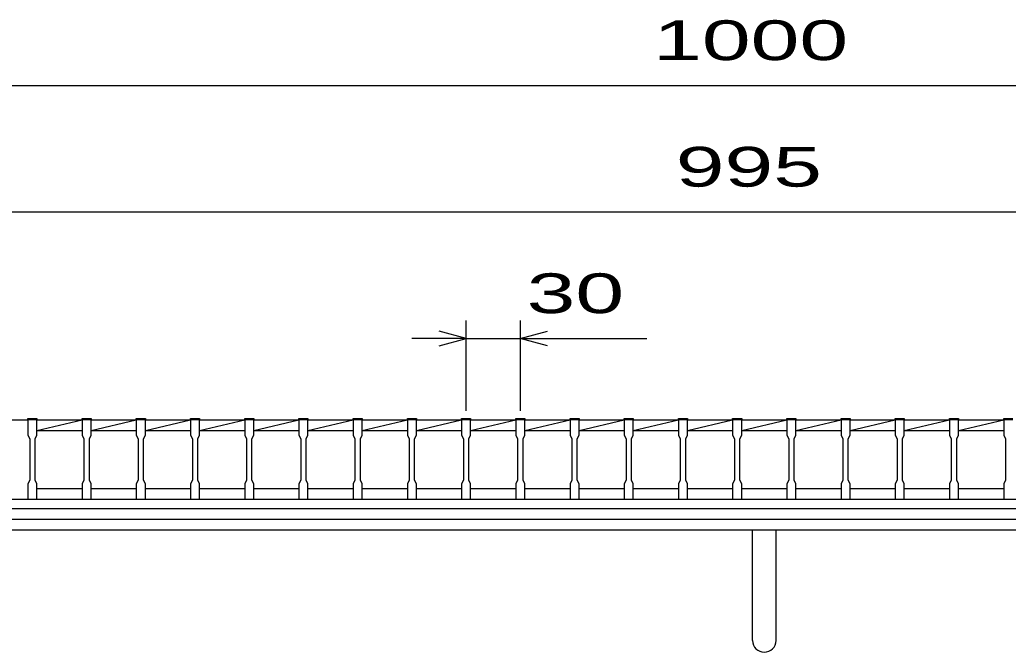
# Model space of a CAD drawing. Units: millimetres, scale not verified. Extents: x -1820 to 1731, y -1282 to 1054.
# Drawn here: x -1262 to -716, y -651 to -301 of the extents above; entities that cross this region are included whole.
import ezdxf
from ezdxf.enums import TextEntityAlignment as Align

# ---------------------------------------------------------------- set-up
doc = ezdxf.new("R2010")
doc.units = ezdxf.units.MM
doc.header["$LTSCALE"] = 10
for name, color, linetype, lineweight in [('16', 3, 'Continuous', 25), ('19', 6, 'Continuous', 25), ('22', 4, 'Continuous', 25)]:
    doc.layers.add(name, color=color, linetype=linetype, lineweight=lineweight)
doc.styles.add('ベクトル', font='')
doc.styles.get('ベクトル').set_extended_font_data('ベクトル')

msp = doc.modelspace()

# ---------------------------------------------------------------- linework, layer by layer
at = {"layer": '16'}
for p, q in [((-1313, -522.5), (-1258, -522.5)), ((-1258, -522.5), (-1258, -521.8)), ((-1258, -521.8), (-1253, -521.8)), ((-1258, -522.5), (-1258, -531)), ((-1253, -522.5), (-1258, -522.5)), ((-1253, -521.8), (-1253, -522.5)), ((-1253, -531), (-1253, -522.5)), ((-1253, -522.5), (-1228, -522.5)), ((-1253, -528.5), (-1228, -522.5)), ((-1228, -522.5), (-1228, -521.8)), ((-1228, -521.8), (-1223, -521.8)), ((-1228, -522.5), (-1228, -531)), ((-1223, -522.5), (-1228, -522.5)), ((-1223, -521.8), (-1223, -522.5)), ((-1223, -531), (-1223, -522.5)), ((-1223, -522.5), (-1198, -522.5)), ((-1223, -528.5), (-1198, -522.5)), ((-1198, -522.5), (-1198, -521.8)), ((-1198, -521.8), (-1193, -521.8)), ((-1198, -522.5), (-1198, -531)), ((-1193, -522.5), (-1198, -522.5)), ((-1193, -521.8), (-1193, -522.5)), ((-1193, -531), (-1193, -522.5)), ((-1193, -522.5), (-1168, -522.5)), ((-1193, -528.5), (-1168, -522.5)), ((-1168, -522.5), (-1168, -521.8)), ((-1168, -521.8), (-1163, -521.8)), ((-1168, -522.5), (-1168, -531)), ((-1163, -522.5), (-1168, -522.5)), ((-1163, -521.8), (-1163, -522.5)), ((-1163, -531), (-1163, -522.5)), ((-1163, -522.5), (-1138, -522.5)), ((-1163, -528.5), (-1138, -522.5)), ((-1138, -522.5), (-1138, -521.8)), ((-1138, -521.8), (-1133, -521.8)), ((-1138, -522.5), (-1138, -531)), ((-1133, -522.5), (-1138, -522.5)), ((-1133, -521.8), (-1133, -522.5)), ((-1133, -531), (-1133, -522.5)), ((-1133, -522.5), (-1108, -522.5)), ((-1133, -528.5), (-1108, -522.5)), ((-1108, -522.5), (-1108, -521.8)), ((-1108, -521.8), (-1103, -521.8)), ((-1108, -522.5), (-1108, -531)), ((-1103, -522.5), (-1108, -522.5)), ((-1103, -521.8), (-1103, -522.5)), ((-1103, -531), (-1103, -522.5)), ((-1103, -522.5), (-1078, -522.5)), ((-1103, -528.5), (-1078, -522.5)), ((-1078, -522.5), (-1078, -521.8)), ((-1078, -521.8), (-1073, -521.8)), ((-1078, -522.5), (-1078, -531)), ((-1073, -522.5), (-1078, -522.5)), ((-1073, -521.8), (-1073, -522.5)), ((-1073, -531), (-1073, -522.5)), ((-1073, -522.5), (-1048, -522.5)), ((-1073, -528.5), (-1048, -522.5)), ((-1048, -522.5), (-1048, -521.8)), ((-1048, -521.8), (-1043, -521.8)), ((-1048, -522.5), (-1048, -531)), ((-1043, -522.5), (-1048, -522.5)), ((-1043, -521.8), (-1043, -522.5)), ((-1043, -531), (-1043, -522.5)), ((-1043, -522.5), (-1018, -522.5)), ((-1043, -528.5), (-1018, -522.5)), ((-1018, -522.5), (-1018, -521.8)), ((-1018, -521.8), (-1013, -521.8)), ((-1018, -522.5), (-1018, -531)), ((-1013, -522.5), (-1018, -522.5)), ((-1013, -521.8), (-1013, -522.5)), ((-1013, -531), (-1013, -522.5)), ((-1013, -522.5), (-988, -522.5)), ((-1013, -528.5), (-988, -522.5)), ((-988, -522.5), (-988, -521.8)), ((-988, -521.8), (-983, -521.8)), ((-988, -522.5), (-988, -531)), ((-983, -522.5), (-988, -522.5)), ((-983, -521.8), (-983, -522.5)), ((-983, -531), (-983, -522.5)), ((-983, -522.5), (-958, -522.5)), ((-983, -528.5), (-958, -522.5)), ((-958, -522.5), (-958, -521.8)), ((-958, -521.8), (-953, -521.8)), ((-958, -522.5), (-958, -531)), ((-953, -522.5), (-958, -522.5)), ((-953, -521.8), (-953, -522.5)), ((-953, -531), (-953, -522.5)), ((-953, -522.5), (-928, -522.5)), ((-953, -528.5), (-928, -522.5)), ((-928, -522.5), (-928, -521.8)), ((-928, -521.8), (-923, -521.8)), ((-928, -522.5), (-928, -531)), ((-923, -522.5), (-928, -522.5)), ((-923, -521.8), (-923, -522.5)), ((-923, -531), (-923, -522.5)), ((-923, -522.5), (-898, -522.5)), ((-923, -528.5), (-898, -522.5)), ((-898, -522.5), (-898, -521.8)), ((-898, -521.8), (-893, -521.8)), ((-898, -522.5), (-898, -531)), ((-893, -522.5), (-898, -522.5)), ((-893, -521.8), (-893, -522.5)), ((-893, -531), (-893, -522.5)), ((-893, -522.5), (-868, -522.5)), ((-893, -528.5), (-868, -522.5)), ((-868, -522.5), (-868, -521.8)), ((-868, -521.8), (-863, -521.8)), ((-868, -522.5), (-868, -531)), ((-863, -522.5), (-868, -522.5)), ((-863, -521.8), (-863, -522.5)), ((-863, -531), (-863, -522.5)), ((-863, -522.5), (-838, -522.5)), ((-863, -528.5), (-838, -522.5)), ((-838, -522.5), (-838, -521.8)), ((-838, -521.8), (-833, -521.8)), ((-838, -522.5), (-838, -531)), ((-833, -522.5), (-838, -522.5)), ((-833, -521.8), (-833, -522.5)), ((-833, -531), (-833, -522.5)), ((-833, -522.5), (-808, -522.5)), ((-833, -528.5), (-808, -522.5)), ((-808, -522.5), (-808, -521.8)), ((-808, -521.8), (-803, -521.8)), ((-808, -522.5), (-808, -531)), ((-803, -522.5), (-808, -522.5)), ((-803, -521.8), (-803, -522.5)), ((-803, -531), (-803, -522.5)), ((-803, -522.5), (-778, -522.5)), ((-803, -528.5), (-778, -522.5)), ((-778, -522.5), (-778, -521.8)), ((-778, -521.8), (-773, -521.8)), ((-778, -522.5), (-778, -531)), ((-773, -522.5), (-778, -522.5)), ((-773, -521.8), (-773, -522.5)), ((-773, -531), (-773, -522.5)), ((-773, -522.5), (-748, -522.5)), ((-773, -528.5), (-748, -522.5)), ((-748, -522.5), (-748, -521.8)), ((-748, -521.8), (-743, -521.8)), ((-748, -522.5), (-748, -531)), ((-743, -522.5), (-748, -522.5)), ((-743, -521.8), (-743, -522.5)), ((-743, -531), (-743, -522.5)), ((-743, -522.5), (-718, -522.5)), ((-743, -528.5), (-718, -522.5)), ((-718, -522.5), (-718, -521.8)), ((-718, -521.8), (-713, -521.8)), ((-718, -522.5), (-718, -531)), ((-713, -522.5), (-718, -522.5)), ((-1253, -528.5), (-1228, -528.5)), ((-1223, -528.5), (-1198, -528.5)), ((-1193, -528.5), (-1168, -528.5)), ((-1163, -528.5), (-1138, -528.5)), ((-1133, -528.5), (-1108, -528.5)), ((-1103, -528.5), (-1078, -528.5)), ((-1073, -528.5), (-1048, -528.5)), ((-1043, -528.5), (-1018, -528.5)), ((-1013, -528.5), (-988, -528.5)), ((-983, -528.5), (-958, -528.5)), ((-953, -528.5), (-928, -528.5)), ((-923, -528.5), (-898, -528.5)), ((-893, -528.5), (-868, -528.5)), ((-863, -528.5), (-838, -528.5)), ((-833, -528.5), (-808, -528.5)), ((-803, -528.5), (-778, -528.5)), ((-773, -528.5), (-748, -528.5)), ((-743, -528.5), (-718, -528.5)), ((-1258, -531), (-1257, -533)), ((-1257, -533), (-1257, -556)), ((-1254, -533), (-1253, -531)), ((-1254, -556), (-1254, -533)), ((-1228, -531), (-1227, -533)), ((-1227, -533), (-1227, -556)), ((-1224, -533), (-1223, -531)), ((-1224, -556), (-1224, -533)), ((-1198, -531), (-1197, -533)), ((-1197, -533), (-1197, -556)), ((-1194, -533), (-1193, -531)), ((-1194, -556), (-1194, -533)), ((-1168, -531), (-1167, -533)), ((-1167, -533), (-1167, -556)), ((-1164, -533), (-1163, -531)), ((-1164, -556), (-1164, -533)), ((-1138, -531), (-1137, -533)), ((-1137, -533), (-1137, -556)), ((-1134, -533), (-1133, -531)), ((-1134, -556), (-1134, -533)), ((-1108, -531), (-1107, -533)), ((-1107, -533), (-1107, -556)), ((-1104, -533), (-1103, -531)), ((-1104, -556), (-1104, -533)), ((-1078, -531), (-1077, -533)), ((-1077, -533), (-1077, -556)), ((-1074, -533), (-1073, -531)), ((-1074, -556), (-1074, -533)), ((-1048, -531), (-1047, -533)), ((-1047, -533), (-1047, -556)), ((-1044, -533), (-1043, -531)), ((-1044, -556), (-1044, -533)), ((-1018, -531), (-1017, -533)), ((-1017, -533), (-1017, -556)), ((-1014, -533), (-1013, -531)), ((-1014, -556), (-1014, -533)), ((-988, -531), (-987, -533)), ((-987, -533), (-987, -556)), ((-984, -533), (-983, -531)), ((-984, -556), (-984, -533)), ((-958, -531), (-957, -533)), ((-957, -533), (-957, -556)), ((-954, -533), (-953, -531)), ((-954, -556), (-954, -533)), ((-928, -531), (-927, -533)), ((-927, -533), (-927, -556)), ((-924, -533), (-923, -531)), ((-924, -556), (-924, -533)), ((-898, -531), (-897, -533)), ((-897, -533), (-897, -556)), ((-894, -533), (-893, -531)), ((-894, -556), (-894, -533)), ((-868, -531), (-867, -533)), ((-867, -533), (-867, -556)), ((-864, -533), (-863, -531)), ((-864, -556), (-864, -533)), ((-838, -531), (-837, -533)), ((-837, -533), (-837, -556)), ((-834, -533), (-833, -531)), ((-834, -556), (-834, -533)), ((-808, -531), (-807, -533)), ((-807, -533), (-807, -556)), ((-804, -533), (-803, -531)), ((-804, -556), (-804, -533)), ((-778, -531), (-777, -533)), ((-777, -533), (-777, -556)), ((-774, -533), (-773, -531)), ((-774, -556), (-774, -533)), ((-748, -531), (-747, -533)), ((-747, -533), (-747, -556)), ((-744, -533), (-743, -531)), ((-744, -556), (-744, -533)), ((-718, -531), (-717, -533)), ((-717, -533), (-717, -556)), ((-1257, -556), (-1258, -558)), ((-1253, -558), (-1254, -556)), ((-1227, -556), (-1228, -558)), ((-1223, -558), (-1224, -556)), ((-1197, -556), (-1198, -558)), ((-1193, -558), (-1194, -556)), ((-1167, -556), (-1168, -558)), ((-1163, -558), (-1164, -556)), ((-1137, -556), (-1138, -558)), ((-1133, -558), (-1134, -556)), ((-1107, -556), (-1108, -558)), ((-1103, -558), (-1104, -556)), ((-1077, -556), (-1078, -558)), ((-1073, -558), (-1074, -556)), ((-1047, -556), (-1048, -558)), ((-1043, -558), (-1044, -556)), ((-1017, -556), (-1018, -558)), ((-1013, -558), (-1014, -556)), ((-987, -556), (-988, -558)), ((-983, -558), (-984, -556)), ((-957, -556), (-958, -558)), ((-953, -558), (-954, -556)), ((-927, -556), (-928, -558)), ((-923, -558), (-924, -556)), ((-897, -556), (-898, -558)), ((-893, -558), (-894, -556)), ((-867, -556), (-868, -558)), ((-863, -558), (-864, -556)), ((-837, -556), (-838, -558)), ((-833, -558), (-834, -556)), ((-807, -556), (-808, -558)), ((-803, -558), (-804, -556)), ((-777, -556), (-778, -558)), ((-773, -558), (-774, -556)), ((-747, -556), (-748, -558)), ((-743, -558), (-744, -556)), ((-717, -556), (-718, -558)), ((-1258, -558), (-1258, -566.5)), ((-1253, -566.5), (-1253, -558)), ((-1253, -560.5), (-1228, -560.5)), ((-1228, -558), (-1228, -566.5)), ((-1223, -566.5), (-1223, -558)), ((-1223, -560.5), (-1198, -560.5)), ((-1198, -558), (-1198, -566.5)), ((-1193, -566.5), (-1193, -558)), ((-1193, -560.5), (-1168, -560.5)), ((-1168, -558), (-1168, -566.5)), ((-1163, -566.5), (-1163, -558)), ((-1163, -560.5), (-1138, -560.5)), ((-1138, -558), (-1138, -566.5)), ((-1133, -566.5), (-1133, -558)), ((-1133, -560.5), (-1108, -560.5)), ((-1108, -558), (-1108, -566.5)), ((-1103, -566.5), (-1103, -558)), ((-1103, -560.5), (-1078, -560.5)), ((-1078, -558), (-1078, -566.5)), ((-1073, -566.5), (-1073, -558)), ((-1073, -560.5), (-1048, -560.5)), ((-1048, -558), (-1048, -566.5)), ((-1043, -566.5), (-1043, -558)), ((-1043, -560.5), (-1018, -560.5)), ((-1018, -558), (-1018, -566.5)), ((-1013, -566.5), (-1013, -558)), ((-1013, -560.5), (-988, -560.5)), ((-988, -558), (-988, -566.5)), ((-983, -566.5), (-983, -558)), ((-983, -560.5), (-958, -560.5)), ((-958, -558), (-958, -566.5)), ((-953, -566.5), (-953, -558)), ((-953, -560.5), (-928, -560.5)), ((-928, -558), (-928, -566.5)), ((-923, -566.5), (-923, -558)), ((-923, -560.5), (-898, -560.5)), ((-898, -558), (-898, -566.5)), ((-893, -566.5), (-893, -558)), ((-893, -560.5), (-868, -560.5)), ((-868, -558), (-868, -566.5)), ((-863, -566.5), (-863, -558)), ((-863, -560.5), (-838, -560.5)), ((-838, -558), (-838, -566.5)), ((-833, -566.5), (-833, -558)), ((-833, -560.5), (-808, -560.5)), ((-808, -558), (-808, -566.5)), ((-803, -566.5), (-803, -558)), ((-803, -560.5), (-778, -560.5)), ((-778, -558), (-778, -566.5)), ((-773, -566.5), (-773, -558)), ((-773, -560.5), (-748, -560.5)), ((-748, -558), (-748, -566.5)), ((-743, -566.5), (-743, -558)), ((-743, -560.5), (-718, -560.5)), ((-718, -558), (-718, -566.5)), ((-1348, -566.5), (-353, -566.5)), ((-1313, -566.5), (-1258, -566.5)), ((-1258, -566.5), (-1253, -566.5)), ((-1228, -566.5), (-1223, -566.5)), ((-1198, -566.5), (-1193, -566.5)), ((-1168, -566.5), (-1163, -566.5)), ((-1138, -566.5), (-1133, -566.5)), ((-1108, -566.5), (-1103, -566.5)), ((-1078, -566.5), (-1073, -566.5)), ((-1048, -566.5), (-1043, -566.5)), ((-1018, -566.5), (-1013, -566.5)), ((-988, -566.5), (-983, -566.5)), ((-958, -566.5), (-953, -566.5)), ((-928, -566.5), (-923, -566.5)), ((-898, -566.5), (-893, -566.5)), ((-868, -566.5), (-863, -566.5)), ((-838, -566.5), (-833, -566.5)), ((-808, -566.5), (-803, -566.5)), ((-778, -566.5), (-773, -566.5)), ((-748, -566.5), (-743, -566.5)), ((-718, -566.5), (-713, -566.5)), ((-1348, -571.5), (-353, -571.5)), ((-1348, -577.5), (-353, -577.5))]:
    msp.add_line(p, q, dxfattribs=at)
at = {"layer": '19'}
for p, q in [((-1350.5, -577.5), (-350.5, -577.5)), ((-350.5, -583.5), (-1350.5, -583.5)), ((-857, -644.61), (-857, -583.5)), ((-844, -644.61), (-844, -583.5))]:
    msp.add_line(p, q, dxfattribs=at)
msp.add_arc((-850.5, -644.61), 6.5, 180, 0, dxfattribs=at)
at = {"layer": '22'}
for p, q in [((-1350.5, -337.5), (-350.5, -337.5)), ((-1348, -407.5), (-353, -407.5)), ((-1015.5, -517.5), (-1015.5, -467.5)), ((-985.5, -467.5), (-985.5, -517.5)), ((-1015.5, -477.5), (-1030.5, -473.5)), ((-985.5, -477.5), (-970.5, -473.5)), ((-1015.5, -477.5), (-1045.5, -477.5)), ((-1030.5, -481.5), (-1015.5, -477.5)), ((-1015.5, -477.5), (-985.5, -477.5)), ((-970.5, -481.5), (-985.5, -477.5)), ((-985.5, -477.5), (-915.5, -477.5))]:
    msp.add_line(p, q, dxfattribs=at)

# ---------------------------------------------------------------- texts
at = {"layer": '22', "color": 2, "style": 'ベクトル', "width": 1.65}
for s, p in [(' 1000 ', (-925.5, -312.5)), (' 995 ', (-913, -382.5)), (' 30 ', (-995.5, -452.5))]:
    msp.add_text(s, height=21.99, dxfattribs=at).set_placement(p, align=Align.MIDDLE_LEFT)

doc.saveas('drawing.dxf')
